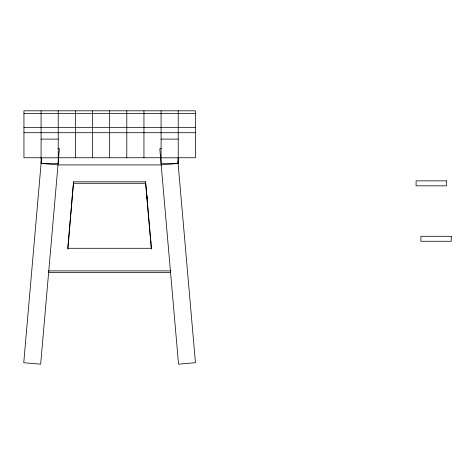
<?xml version="1.0" encoding="UTF-8"?>
<svg xmlns="http://www.w3.org/2000/svg" width="475" height="475" viewBox="0 0 475 475"><rect width="100%" height="100%" fill="white"/><g stroke="black" fill="none" stroke-linecap="round" stroke-linejoin="round"><path stroke-width="0.71" d="M178.161 157.563L178.119 163.436L161.191 164.908L57.998 164.908L41.087 163.436L41.087 110.817M68.507 240.57C68.038 246.412 69.16 233.439 68.614 239.281M72.348 196.383C71.885 202.231 73.007 189.246 72.461 195.094M41.539 158.294L23.75 362.71L40.66 364.183L59.405 148.752L57.932 148.622M73.56 181.818L67.777 248.288L151.406 248.288L145.623 181.818L73.56 181.818L67.842 249.019M161.251 148.622L159.784 148.752L178.529 364.183L195.439 362.71L177.905 161.233M23.946 113.543L195.368 113.543M23.946 127.342L195.368 127.342M23.946 132.715L195.368 132.715M41.087 139.11L58.229 139.11M161.084 139.11L178.226 139.11M41.087 157.742L23.946 157.742L23.946 110.817L195.368 110.817L195.368 157.742L178.226 157.742M58.229 157.742L161.084 157.742M41.087 157.801L58.229 157.801M161.084 157.801L178.226 157.801M41.087 163.436L58.229 163.436L58.229 110.817M73.56 183.285L145.623 183.285L151.347 249.019M178.226 110.817L178.226 163.436L161.084 163.436L161.084 110.817M145.623 181.818L145.623 183.285M143.943 110.817L143.943 157.742M126.801 110.817L126.801 157.742M109.66 110.817L109.66 157.742M92.518 110.817L92.518 157.742M75.371 110.817L75.371 157.742M446.429 180.868L416.088 180.868L416.088 185.832L446.429 185.832L446.429 180.868M451.25 236.307L420.915 236.307L420.915 241.27L451.25 241.27L451.25 236.307M170.412 270.887L48.777 270.887L48.777 272.353L170.412 272.353L170.412 270.887M146.561 193.343L146.977 198.217L146.561 193.343M150.409 237.53L150.824 242.404L150.409 237.53"/></g></svg>
